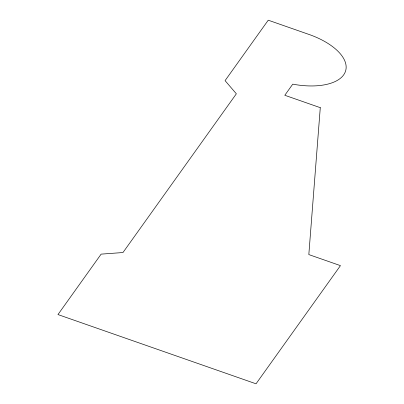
<?xml version="1.0" encoding="UTF-8"?>
<svg xmlns="http://www.w3.org/2000/svg" width="404" height="404" viewBox="0 0 404 404"><rect width="100%" height="100%" fill="white"/><g stroke="black" fill="none" stroke-linecap="round" stroke-linejoin="round"><path stroke-width="0.61" d="M320.281 107.676L308.823 254.581L340.446 265.63L256.035 383.8L57.964 314.565L101.131 254.131L122.968 252.535L236.355 93.804L225.073 80.633L268.241 20.2L310.277 34.895A54.651 26.412 14 0 1 345.41 71.538A54.651 26.412 14 0 1 292.754 84.148L284.805 95.273L320.281 107.676"/></g></svg>
